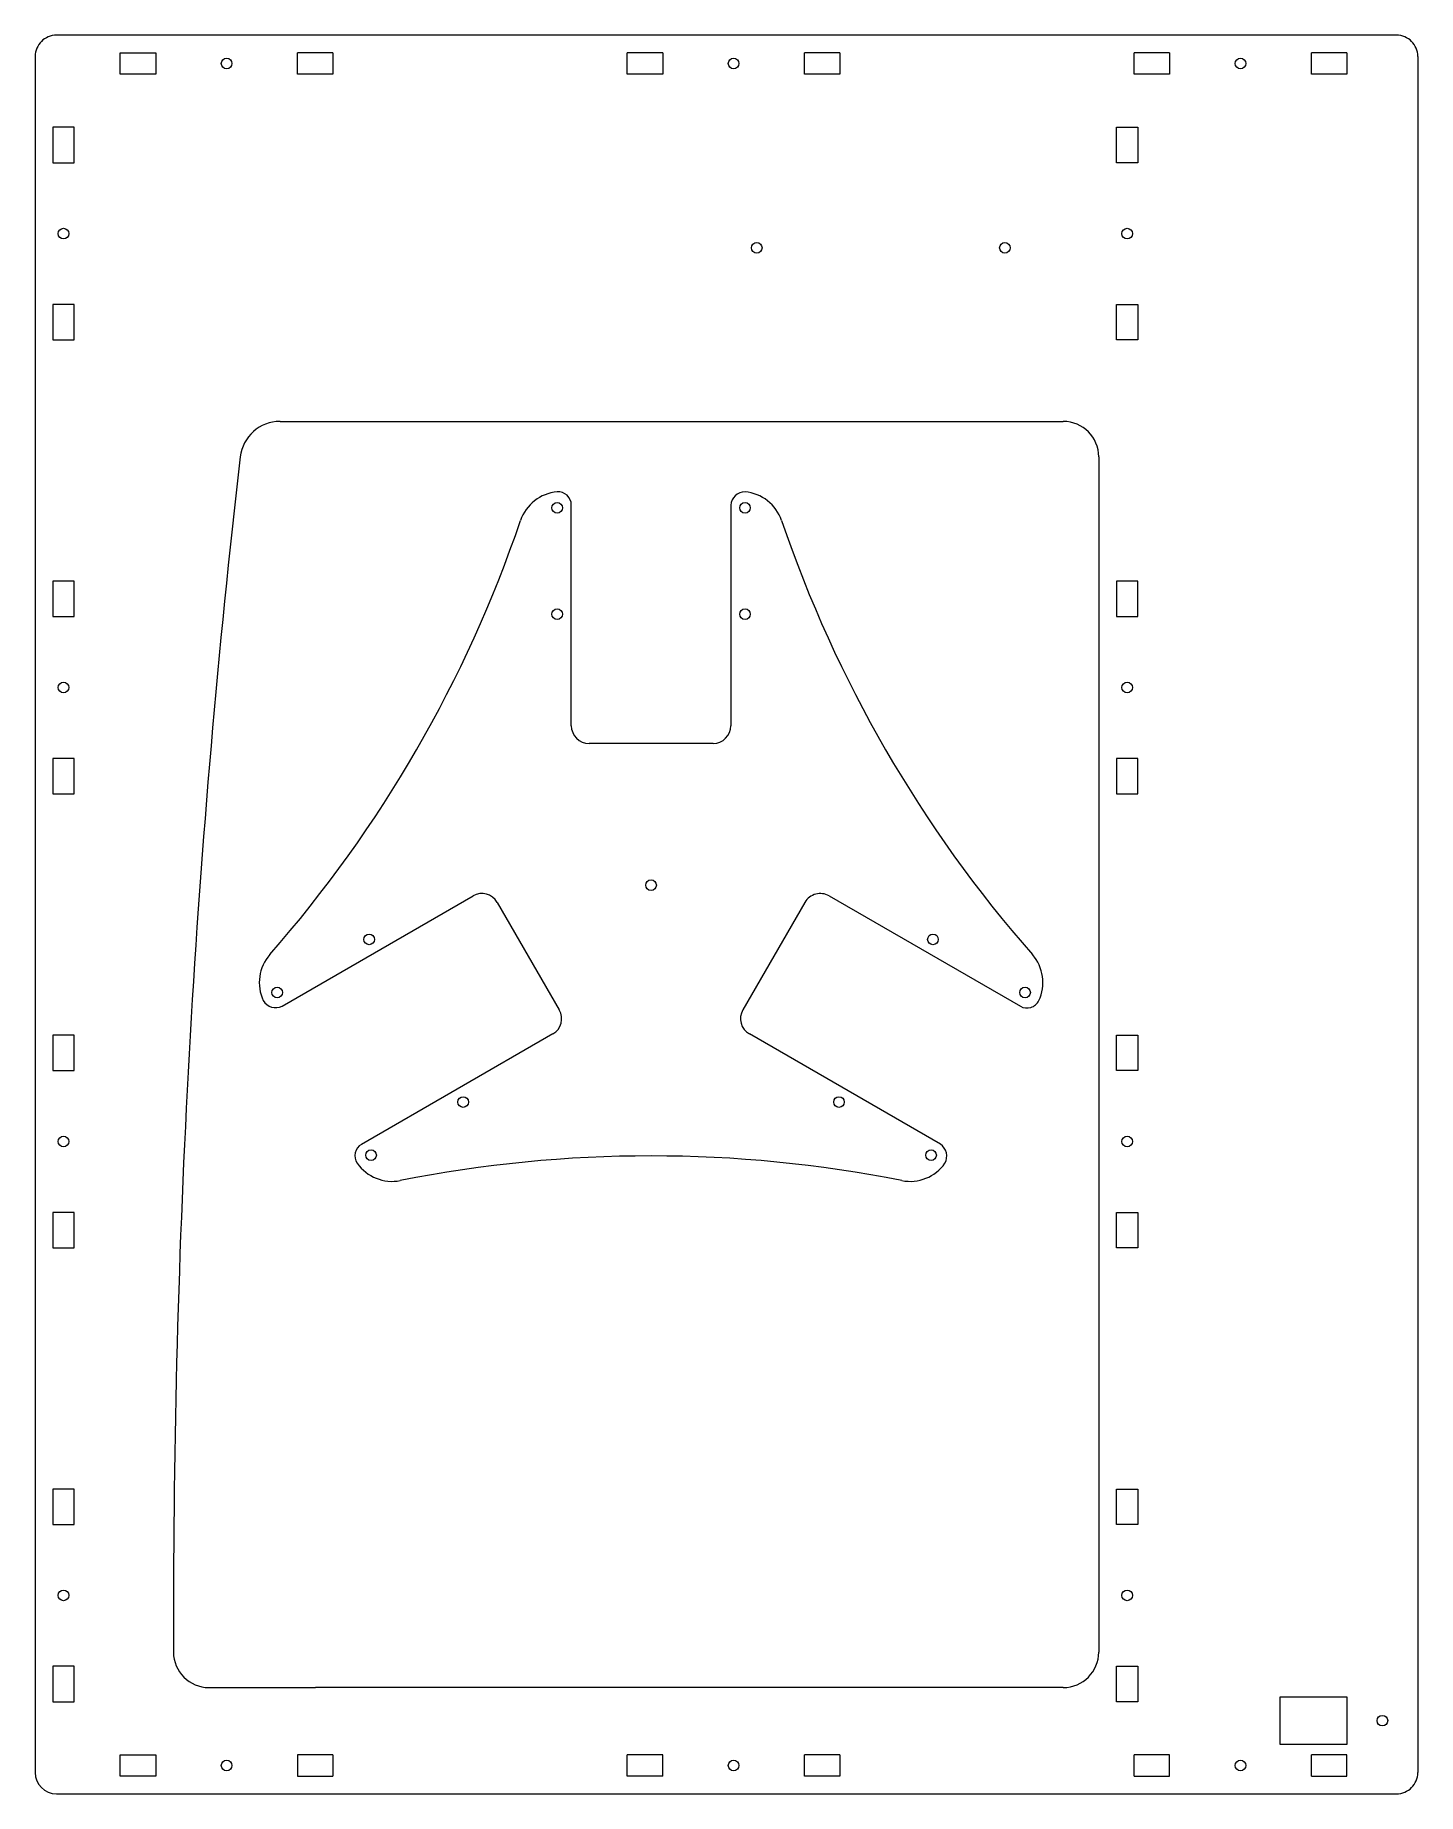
# Model space of a CAD drawing. Extents: x 0 to 390, y 0 to 496.
import ezdxf

# ---------------------------------------------------------------- set-up
doc = ezdxf.new("R2010")
doc.units = 0
doc.layers.get('0').update_dxf_attribs({"color": 13, "linetype": 'CONTINUOUS', "lineweight": 5, "true_color": 0xa55252})

msp = doc.modelspace()

# ---------------------------------------------------------------- linework, layer by layer
for p, q in [((384, 496.3), (6, 496.3)), ((0, 490.3), (0, 6)), ((24, 491.3), (34, 491.3)), ((24, 485.3), (24, 491.3)), ((34, 491.3), (34, 485.3)), ((74, 485.3), (74, 491.3)), ((84, 491.3), (74, 491.3)), ((84, 491.3), (84, 485.3)), ((177, 491.3), (167, 491.3)), ((167, 485.3), (167, 491.3)), ((177, 491.3), (177, 485.3)), ((217, 485.3), (217, 491.3)), ((227, 491.3), (217, 491.3)), ((227, 491.3), (227, 485.3)), ((319.99, 491.3), (309.99, 491.3)), ((309.99, 485.3), (309.99, 491.3)), ((319.99, 491.3), (319.99, 485.3)), ((359.99, 485.3), (359.99, 491.3)), ((369.99, 491.3), (359.99, 491.3)), ((369.99, 491.3), (369.99, 485.3)), ((390, 490.3), (390, 6)), ((34, 485.3), (24, 485.3)), ((84, 485.3), (74, 485.3)), ((177, 485.3), (167, 485.3)), ((227, 485.3), (217, 485.3)), ((319.99, 485.3), (309.99, 485.3)), ((369.99, 485.3), (359.99, 485.3)), ((11, 470.3), (5, 470.3)), ((5, 470.3), (5, 460.3)), ((11, 460.3), (11, 470.3)), ((305, 470.3), (311, 470.3)), ((305, 460.3), (305, 470.3)), ((311, 470.3), (311, 460.3)), ((5, 460.3), (11, 460.3)), ((311, 460.3), (305, 460.3)), ((11, 420.3), (5, 420.3)), ((5, 420.3), (5, 410.3)), ((11, 410.3), (11, 420.3)), ((305, 420.3), (311, 420.3)), ((305, 410.3), (305, 420.3)), ((311, 420.3), (311, 410.3)), ((5, 410.3), (11, 410.3)), ((311, 410.3), (305, 410.3)), ((69.06, 387.3), (290, 387.3)), ((300, 377.3), (300, 40)), ((11, 342.2), (5, 342.2)), ((5, 342.2), (5, 332.2)), ((11, 332.2), (11, 342.2)), ((311.01, 342.2), (305.01, 342.2)), ((305.01, 342.2), (305.01, 332.2)), ((311.01, 332.2), (311.01, 342.2)), ((5, 332.2), (11, 332.2)), ((305.01, 332.2), (311.01, 332.2)), ((11, 292.2), (5, 292.2)), ((5, 292.2), (5, 282.2)), ((11, 282.2), (11, 292.2)), ((311.01, 292.2), (305.01, 292.2)), ((305.01, 292.2), (305.01, 282.2)), ((311.01, 282.2), (311.01, 292.2)), ((5, 282.2), (11, 282.2)), ((305.01, 282.2), (311.01, 282.2)), ((11, 214.1), (5, 214.1)), ((5, 214.1), (5, 204.1)), ((11, 204.1), (11, 214.1)), ((305.01, 214.1), (311.01, 214.1)), ((305.01, 204.1), (305.01, 214.1)), ((311.01, 214.1), (311.01, 204.1)), ((5, 204.1), (11, 204.1)), ((311.01, 204.1), (305.01, 204.1)), ((11, 164.1), (5, 164.1)), ((5, 164.1), (5, 154.1)), ((11, 154.1), (11, 164.1)), ((305.01, 164.1), (311.01, 164.1)), ((305.01, 154.1), (305.01, 164.1)), ((311.01, 164.1), (311.01, 154.1)), ((5, 154.1), (11, 154.1)), ((311.01, 154.1), (305.01, 154.1)), ((11, 86), (5, 86)), ((5, 86), (5, 76)), ((11, 76), (11, 86)), ((305.01, 86), (311.01, 86)), ((305.01, 76), (305.01, 86)), ((311.01, 86), (311.01, 76)), ((5, 76), (11, 76)), ((311.01, 76), (305.01, 76)), ((39, 50), (39, 40)), ((11, 36), (5, 36)), ((5, 36), (5, 26)), ((11, 26), (11, 36)), ((305.01, 26), (305.01, 36)), ((305.01, 36), (311.01, 36)), ((311.01, 36), (311.01, 26)), ((49, 30), (79.1, 30)), ((290, 30), (79.1, 30)), ((5, 26), (11, 26)), ((311.01, 26), (305.01, 26)), ((370.1, 27.3), (351.1, 27.3)), ((351.1, 27.3), (351.1, 14)), ((370.1, 14), (370.1, 27.3)), ((24, 5), (24, 11)), ((24, 11), (34, 11)), ((34, 11), (34, 5)), ((84, 11), (74, 11)), ((74, 11), (74, 5)), ((84, 11), (84, 5)), ((177, 11), (167, 11)), ((167, 5), (167, 11)), ((177, 5), (177, 11)), ((227, 11), (217, 11)), ((217, 5), (217, 11)), ((227, 11), (227, 5)), ((320, 11), (310, 11)), ((310, 5), (310, 11)), ((320, 5), (320, 11)), ((351.1, 14), (370.1, 14)), ((370, 11), (360, 11)), ((360, 5), (360, 11)), ((370, 5), (370, 11)), ((34, 5), (24, 5)), ((74, 5), (84, 5)), ((177, 5), (167, 5)), ((227, 5), (217, 5)), ((310, 5), (320, 5)), ((360, 5), (370, 5)), ((6, 0), (384, 0))]:
    msp.add_line(p, q)
at = {"color": 43, "true_color": 0xa59152}
for p, q in [((151.22, 301.42), (151.22, 363.73)), ((196.22, 363.64), (196.22, 301.42)), ((191.22, 296.42), (156.22, 296.42)), ((69.62, 222.29), (123.5, 253.4)), ((223.95, 253.4), (277.91, 222.25)), ((130.33, 251.57), (147.83, 221.26)), ((217.12, 251.57), (199.62, 221.26)), ((146, 214.43), (92.04, 183.27)), ((255.33, 183.32), (201.45, 214.43))]:
    msp.add_line(p, q, dxfattribs=at)
for centre in [(54, 488.3), (197, 488.3), (339.99, 488.3), (8, 440.3), (308, 440.3), (203.53, 436.3), (273.53, 436.3), (8, 312.2), (308.01, 312.2), (8, 184.1), (308.01, 184.1), (8, 56), (308.01, 56), (380, 20.65), (54, 8), (197, 8), (340, 8)]:
    msp.add_circle(centre, 1.5)
for centre in [(147.22, 362.92), (200.22, 362.92), (147.22, 332.92), (200.22, 332.92), (173.72, 256.42), (94.22, 241.12), (253.23, 241.12), (68.24, 226.12), (279.21, 226.12), (120.72, 195.22), (226.73, 195.22), (94.74, 180.22), (252.71, 180.22)]:
    msp.add_circle(centre, 1.5, dxfattribs=at)
for centre, radius, start, end in [((384, 490.3), 6, 359.9995, 90), ((6, 490.3), 6, 89.9984, 179.9999), ((69.06, 376.02), 11.28, 90, 173.4961), ((290, 377.3), 10, 360, 90), ((2893.28, 50), 2854.28, 173.41536, 180.00002), ((49, 40), 10, 180, 270), ((290, 40), 10, 270, 360), ((6, 6), 6, 180, 270), ((384, 6), 6, 270, 0.0001)]:
    msp.add_arc(centre, radius, start, end)
for centre, radius, start, end in [((148.23, 355.5), 11.96, 94.8259, 161.2307), ((147.53, 363.73), 3.7, 360, 94.6802), ((200.22, 363.41), 4.01, 90, 176.7349), ((199.22, 355.5), 11.96, 18.7689, 85.1796), ((-206.99, 476.22), 363.21, 318.7701, 341.2299), ((554.44, 476.22), 363.21, 198.7701, 221.2299), ((156.22, 301.42), 5, 180, 270), ((191.22, 301.42), 5, 270, 0), ((126, 249.07), 5, 30, 120), ((221.45, 249.07), 5, 60, 150), ((75.17, 228.95), 11.96, 138.7701, 205.1796), ((272.28, 228.95), 11.96, 334.8259, 41.2295), ((67.82, 225.87), 4.01, 210, 296.7349), ((279.76, 225.45), 3.7, 240, 334.6802), ((143.5, 218.76), 5, 300, 30), ((203.95, 218.76), 5, 150, 240), ((93.89, 180.07), 3.7, 120, 214.6802), ((173.72, -183.19), 363.21, 78.7701, 101.2299), ((253.13, 179.97), 4.01, 330, 56.7349), ((100.66, 184.8), 11.96, 214.8259, 281.2299), ((246.79, 184.8), 11.96, 258.7697, 325.1796)]:
    msp.add_arc(centre, radius, start, end, dxfattribs=at)

doc.saveas('drawing.dxf')
